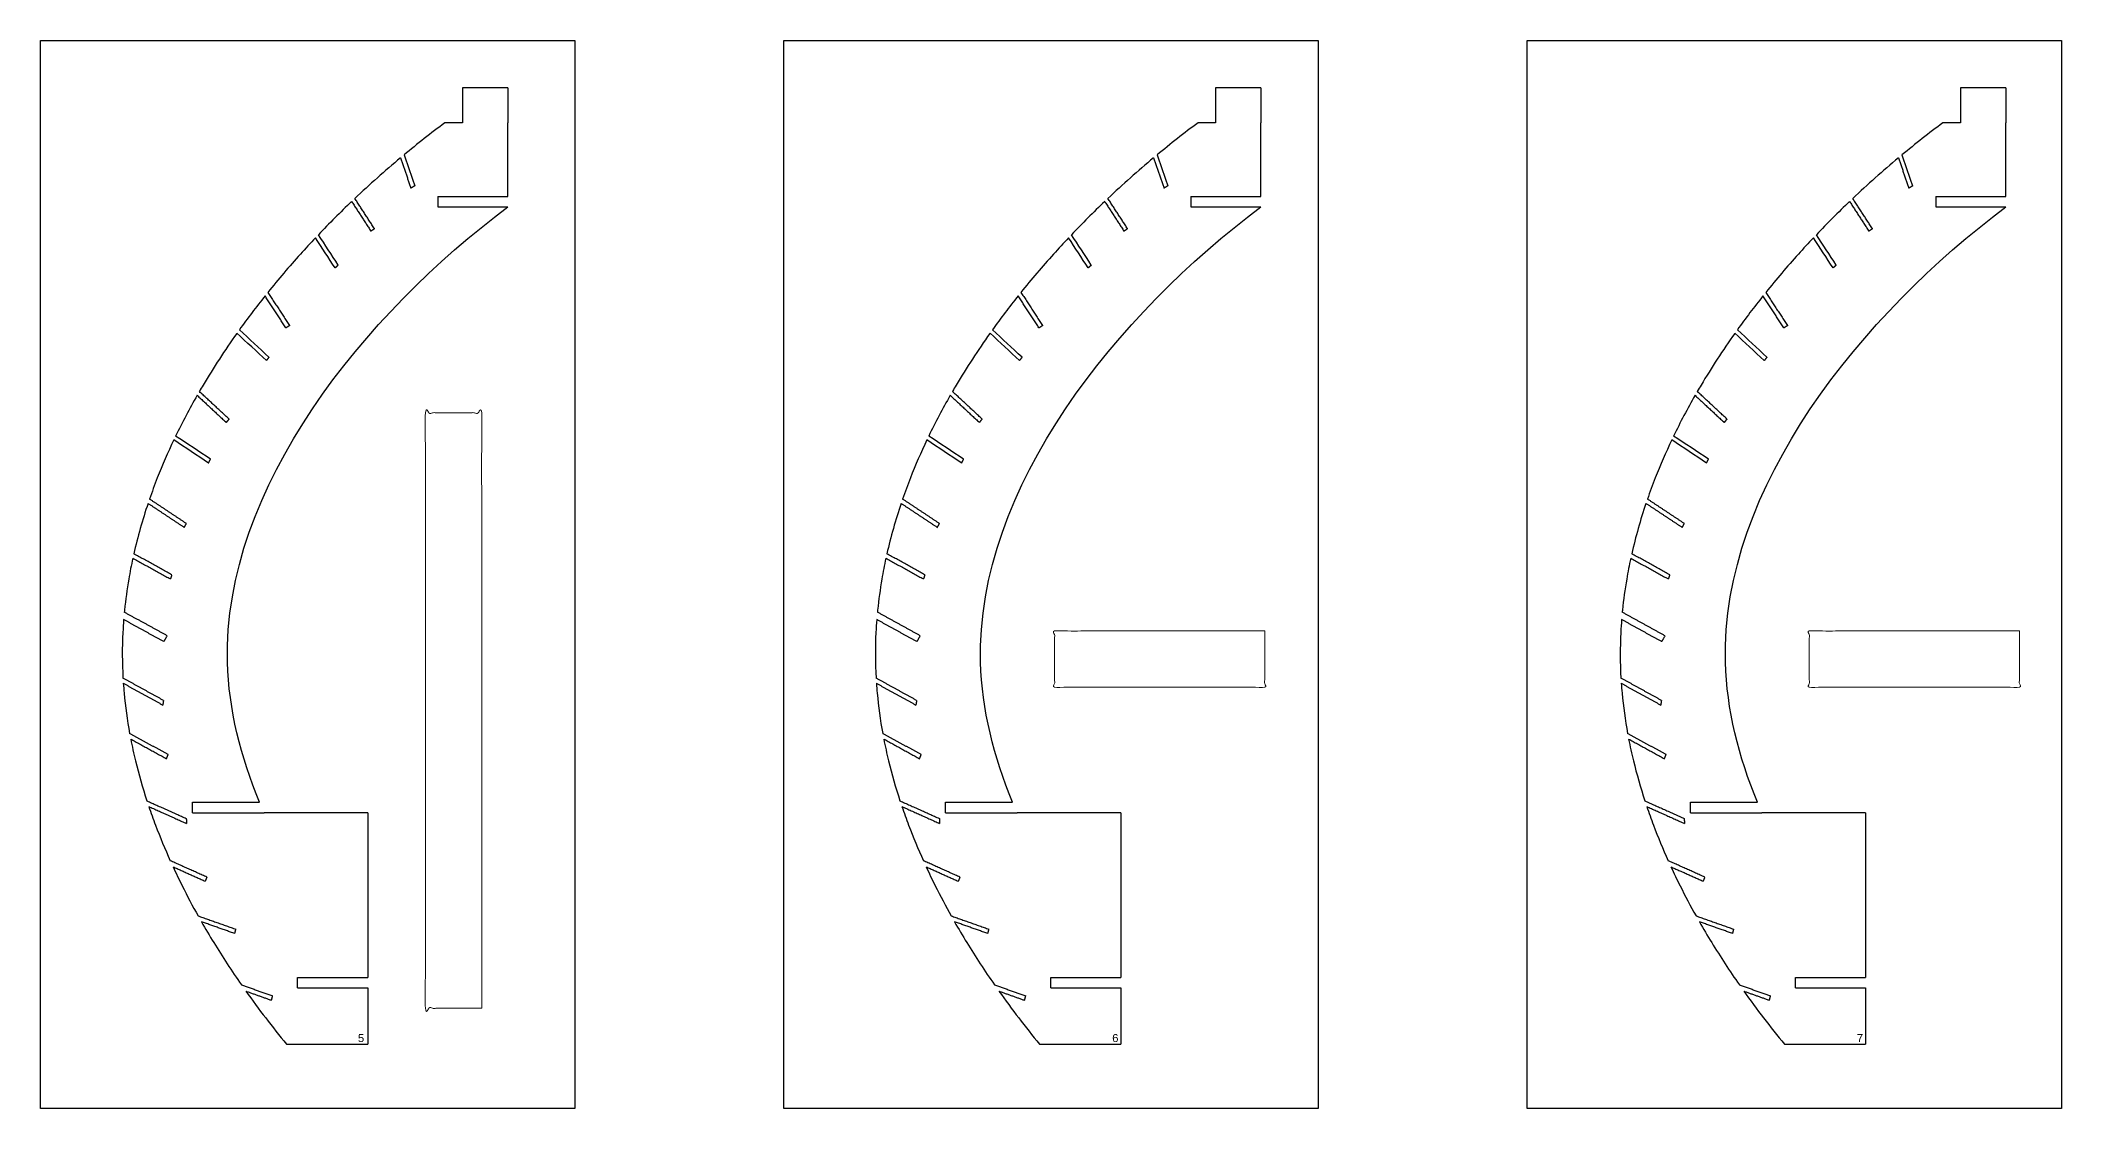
# Model space of a CAD drawing. Header units: metres. Extents: x 1979.8 to 2018, y 1971.1 to 1990.7.
# Drawn here: x 1988.85 to 1994.62, y 1983.53 to 1986.58 of the extents above; entities that cross this region are included whole.
import ezdxf

# ---------------------------------------------------------------- set-up
doc = ezdxf.new("R2010")
doc.units = ezdxf.units.M
for name, color, linetype in [('ΦΥΛΛΑ ΓΙΑ CNC', 1, 'Continuous'), ('ΦΥΛΛΑ ΚΟΝΤΡΑ ΠΛΑΚΕ', 131, 'Continuous'), ('ΧΑΡΑΞΗ', 5, 'Continuous')]:
    doc.layers.add(name, color=color, linetype=linetype)
doc.styles.get("Standard").update_dxf_attribs({"font": 'arial.ttf'})

msp = doc.modelspace()

# ---------------------------------------------------------------- linework, layer by layer
at = {"layer": 'ΦΥΛΛΑ ΓΙΑ CNC'}
for p, q in [((1989.7849, 1983.8761), (1989.7849, 1983.7156)), ((1991.934, 1983.8761), (1991.934, 1983.7156)), ((1994.0597, 1983.8761), (1994.0597, 1983.7156)), ((1989.5531, 1983.7156), (1989.7849, 1983.7156)), ((1991.7022, 1983.7156), (1991.934, 1983.7156)), ((1993.8279, 1983.7156), (1994.0597, 1983.7156))]:
    msp.add_line(p, q, dxfattribs=at)
at = {"layer": 'ΦΥΛΛΑ ΓΙΑ CNC', "lineweight": -3}
for points, degree in [([(1990.0553, 1986.4464), (1990.0553, 1986.3964), (1990.0553, 1986.3464)], 2), ([(1990.1849, 1986.4464), (1990.1201, 1986.4464), (1990.0553, 1986.4464)], 2), ([(1990.1849, 1986.4464), (1990.1849, 1986.3964), (1990.1849, 1986.3464)], 2), ([(1992.2045, 1986.4464), (1992.2045, 1986.3964), (1992.2045, 1986.3464)], 2), ([(1992.334, 1986.4464), (1992.2692, 1986.4464), (1992.2045, 1986.4464)], 2), ([(1992.334, 1986.4464), (1992.334, 1986.3964), (1992.334, 1986.3464)], 2), ([(1994.3302, 1986.4464), (1994.3302, 1986.3964), (1994.3302, 1986.3464)], 2), ([(1994.4597, 1986.4464), (1994.3949, 1986.4464), (1994.3302, 1986.4464)], 2), ([(1994.4597, 1986.4464), (1994.4597, 1986.3964), (1994.4597, 1986.3464)], 2), ([(1990.0053, 1986.3464), (1989.9657, 1986.3168), (1989.9268, 1986.2862), (1989.8887, 1986.2547)], 3), ([(1990.0553, 1986.3464), (1990.0303, 1986.3464), (1990.0053, 1986.3464)], 2), ([(1990.1849, 1986.1361), (1990.1849, 1986.2413), (1990.1849, 1986.3464)], 2), ([(1992.1545, 1986.3464), (1992.1148, 1986.3168), (1992.0759, 1986.2862), (1992.0378, 1986.2547)], 3), ([(1992.2045, 1986.3464), (1992.1795, 1986.3464), (1992.1545, 1986.3464)], 2), ([(1992.334, 1986.1361), (1992.334, 1986.2413), (1992.334, 1986.3464)], 2), ([(1994.2802, 1986.3464), (1994.2405, 1986.3168), (1994.2016, 1986.2862), (1994.1635, 1986.2547)], 3), ([(1994.3302, 1986.3464), (1994.3052, 1986.3464), (1994.2802, 1986.3464)], 2), ([(1994.4597, 1986.1361), (1994.4597, 1986.2413), (1994.4597, 1986.3464)], 2), ([(1989.8786, 1986.2462), (1989.8339, 1986.2089), (1989.7904, 1986.1703), (1989.7482, 1986.1303)], 3), ([(1989.8786, 1986.2462), (1989.8934, 1986.2029), (1989.9082, 1986.1596)], 2), ([(1989.8887, 1986.2547), (1989.9038, 1986.2104), (1989.919, 1986.1662)], 2), ([(1992.0277, 1986.2462), (1991.9831, 1986.2089), (1991.9396, 1986.1703), (1991.8973, 1986.1303)], 3), ([(1992.0277, 1986.2462), (1992.0426, 1986.2029), (1992.0574, 1986.1596)], 2), ([(1992.0378, 1986.2547), (1992.053, 1986.2104), (1992.0682, 1986.1662)], 2), ([(1994.1534, 1986.2462), (1994.1088, 1986.2089), (1994.0653, 1986.1703), (1994.023, 1986.1303)], 3), ([(1994.1534, 1986.2462), (1994.1682, 1986.2029), (1994.1831, 1986.1596)], 2), ([(1994.1635, 1986.2547), (1994.1787, 1986.2104), (1994.1939, 1986.1662)], 2), ([(1989.919, 1986.1662), (1989.9136, 1986.1629), (1989.9082, 1986.1596)], 2), ([(1992.0682, 1986.1662), (1992.0628, 1986.1629), (1992.0574, 1986.1596)], 2), ([(1994.1939, 1986.1662), (1994.1885, 1986.1629), (1994.1831, 1986.1596)], 2), ([(1989.7391, 1986.1217), (1989.7067, 1986.0908), (1989.6752, 1986.0592), (1989.6444, 1986.0269)], 3), ([(1989.7391, 1986.1217), (1989.7664, 1986.0795), (1989.7938, 1986.0374)], 2), ([(1989.8041, 1986.0441), (1989.7761, 1986.0872), (1989.7482, 1986.1303)], 2), ([(1989.985, 1986.1361), (1990.0849, 1986.1361), (1990.1849, 1986.1361)], 2), ([(1989.985, 1986.1361), (1989.985, 1986.1211), (1989.985, 1986.1061)], 2), ([(1989.985, 1986.1061), (1990.0849, 1986.1061), (1990.1849, 1986.1061)], 2), ([(1991.8882, 1986.1217), (1991.8559, 1986.0908), (1991.8243, 1986.0592), (1991.7935, 1986.0269)], 3), ([(1991.8882, 1986.1217), (1991.9156, 1986.0795), (1991.9429, 1986.0374)], 2), ([(1991.9533, 1986.0441), (1991.9253, 1986.0872), (1991.8973, 1986.1303)], 2), ([(1992.1342, 1986.1361), (1992.2341, 1986.1361), (1992.334, 1986.1361)], 2), ([(1992.1342, 1986.1361), (1992.1342, 1986.1211), (1992.1342, 1986.1061)], 2), ([(1992.1342, 1986.1061), (1992.2341, 1986.1061), (1992.334, 1986.1061)], 2), ([(1994.0139, 1986.1217), (1993.9816, 1986.0908), (1993.95, 1986.0592), (1993.9192, 1986.0269)], 3), ([(1994.0139, 1986.1217), (1994.0413, 1986.0795), (1994.0686, 1986.0374)], 2), ([(1994.079, 1986.0441), (1994.051, 1986.0872), (1994.023, 1986.1303)], 2), ([(1994.2599, 1986.1361), (1994.3598, 1986.1361), (1994.4597, 1986.1361)], 2), ([(1994.2599, 1986.1361), (1994.2599, 1986.1211), (1994.2599, 1986.1061)], 2), ([(1994.2599, 1986.1061), (1994.3598, 1986.1061), (1994.4597, 1986.1061)], 2), ([(1989.7938, 1986.0374), (1989.7976, 1986.0399), (1989.8015, 1986.0424)], 2), ([(1989.8015, 1986.0424), (1989.8028, 1986.0433), (1989.8041, 1986.0441)], 2), ([(1991.9429, 1986.0374), (1991.9468, 1986.0399), (1991.9507, 1986.0424)], 2), ([(1991.9507, 1986.0424), (1991.952, 1986.0433), (1991.9533, 1986.0441)], 2), ([(1994.0686, 1986.0374), (1994.0725, 1986.0399), (1994.0763, 1986.0424)], 2), ([(1994.0763, 1986.0424), (1994.0777, 1986.0433), (1994.079, 1986.0441)], 2), ([(1989.6918, 1985.9319), (1989.6732, 1985.9606), (1989.6545, 1985.9893), (1989.6359, 1986.0179)], 3), ([(1989.7008, 1985.94), (1989.6819, 1985.9692), (1989.6631, 1985.998), (1989.6444, 1986.0269)], 3), ([(1991.841, 1985.9319), (1991.8223, 1985.9606), (1991.8037, 1985.9893), (1991.7851, 1986.0179)], 3), ([(1991.85, 1985.94), (1991.831, 1985.9692), (1991.8123, 1985.998), (1991.7935, 1986.0269)], 3), ([(1993.9667, 1985.9319), (1993.948, 1985.9606), (1993.9294, 1985.9893), (1993.9108, 1986.0179)], 3), ([(1993.9757, 1985.94), (1993.9567, 1985.9692), (1993.938, 1985.998), (1993.9192, 1986.0269)], 3), ([(1989.7008, 1985.94), (1989.6963, 1985.9359), (1989.6918, 1985.9319)], 2), ([(1991.85, 1985.94), (1991.8455, 1985.9359), (1991.841, 1985.9319)], 2), ([(1993.9757, 1985.94), (1993.9712, 1985.9359), (1993.9667, 1985.9319)], 2), ([(1989.5001, 1985.8622), (1989.5309, 1985.8147), (1989.5618, 1985.7672)], 2), ([(1991.6492, 1985.8622), (1991.6801, 1985.8147), (1991.7109, 1985.7672)], 2), ([(1993.7749, 1985.8622), (1993.8058, 1985.8147), (1993.8366, 1985.7672)], 2), ([(1989.4919, 1985.8521), (1989.4668, 1985.8205), (1989.4424, 1985.7883), (1989.4188, 1985.7555)], 3), ([(1989.5514, 1985.7605), (1989.5217, 1985.8063), (1989.4919, 1985.8521)], 2), ([(1991.6411, 1985.8521), (1991.6159, 1985.8205), (1991.5915, 1985.7883), (1991.568, 1985.7555)], 3), ([(1991.7006, 1985.7605), (1991.6708, 1985.8063), (1991.6411, 1985.8521)], 2), ([(1993.7668, 1985.8521), (1993.7416, 1985.8205), (1993.7172, 1985.7883), (1993.6937, 1985.7555)], 3), ([(1993.8263, 1985.7605), (1993.7965, 1985.8063), (1993.7668, 1985.8521)], 2), ([(1989.4958, 1985.6674), (1989.4678, 1985.6935), (1989.4398, 1985.7195), (1989.4118, 1985.7456)], 3), ([(1989.503, 1985.6771), (1989.475, 1985.7032), (1989.4469, 1985.7293), (1989.4188, 1985.7555)], 3), ([(1989.5618, 1985.7672), (1989.5566, 1985.7639), (1989.5514, 1985.7605)], 2), ([(1991.6449, 1985.6674), (1991.6169, 1985.6935), (1991.5889, 1985.7195), (1991.5609, 1985.7456)], 3), ([(1991.6522, 1985.6771), (1991.6241, 1985.7032), (1991.5961, 1985.7293), (1991.568, 1985.7555)], 3), ([(1991.7109, 1985.7672), (1991.7058, 1985.7639), (1991.7006, 1985.7605)], 2), ([(1993.7706, 1985.6674), (1993.7426, 1985.6935), (1993.7146, 1985.7195), (1993.6866, 1985.7456)], 3), ([(1993.7779, 1985.6771), (1993.7498, 1985.7032), (1993.7217, 1985.7293), (1993.6937, 1985.7555)], 3), ([(1993.8366, 1985.7672), (1993.8315, 1985.7639), (1993.8263, 1985.7605)], 2), ([(1989.503, 1985.6771), (1989.4994, 1985.6723), (1989.4958, 1985.6674)], 2), ([(1991.6522, 1985.6771), (1991.6486, 1985.6723), (1991.6449, 1985.6674)], 2), ([(1993.7779, 1985.6771), (1993.7742, 1985.6723), (1993.7706, 1985.6674)], 2), ([(1989.3891, 1985.5005), (1989.3468, 1985.5399), (1989.3045, 1985.5792)], 2), ([(1991.5383, 1985.5005), (1991.496, 1985.5399), (1991.4537, 1985.5792)], 2), ([(1993.6639, 1985.5005), (1993.6217, 1985.5399), (1993.5794, 1985.5792)], 2), ([(1989.2982, 1985.5682), (1989.2764, 1985.5301), (1989.2559, 1985.4913), (1989.2368, 1985.4518)], 3), ([(1989.2982, 1985.5682), (1989.3398, 1985.5294), (1989.3814, 1985.4907)], 2), ([(1991.4473, 1985.5682), (1991.4256, 1985.5301), (1991.4051, 1985.4913), (1991.386, 1985.4518)], 3), ([(1991.4473, 1985.5682), (1991.489, 1985.5294), (1991.5306, 1985.4907)], 2), ([(1993.573, 1985.5682), (1993.5513, 1985.5301), (1993.5307, 1985.4913), (1993.5117, 1985.4518)], 3), ([(1993.573, 1985.5682), (1993.6147, 1985.5294), (1993.6563, 1985.4907)], 2), ([(1989.3891, 1985.5005), (1989.3853, 1985.4956), (1989.3814, 1985.4907)], 2), ([(1991.5383, 1985.5005), (1991.5344, 1985.4956), (1991.5306, 1985.4907)], 2), ([(1993.6639, 1985.5005), (1993.6601, 1985.4956), (1993.6563, 1985.4907)], 2), ([(1989.3308, 1985.3749), (1989.2977, 1985.3969), (1989.2646, 1985.4188), (1989.2315, 1985.4408)], 3), ([(1989.3363, 1985.3858), (1989.3032, 1985.4078), (1989.27, 1985.4298), (1989.2368, 1985.4518)], 3), ([(1991.48, 1985.3749), (1991.4469, 1985.3969), (1991.4138, 1985.4188), (1991.3807, 1985.4408)], 3), ([(1991.4855, 1985.3858), (1991.4523, 1985.4078), (1991.4192, 1985.4298), (1991.386, 1985.4518)], 3), ([(1993.6057, 1985.3749), (1993.5726, 1985.3969), (1993.5395, 1985.4188), (1993.5064, 1985.4408)], 3), ([(1993.6112, 1985.3858), (1993.578, 1985.4078), (1993.5449, 1985.4298), (1993.5117, 1985.4518)], 3), ([(1989.3308, 1985.3749), (1989.3336, 1985.3804), (1989.3363, 1985.3858)], 2), ([(1991.48, 1985.3749), (1991.4828, 1985.3804), (1991.4855, 1985.3858)], 2), ([(1993.6057, 1985.3749), (1993.6084, 1985.3804), (1993.6112, 1985.3858)], 2), ([(1989.1581, 1985.2598), (1989.1421, 1985.2125), (1989.1285, 1985.1645), (1989.1174, 1985.1158)], 3), ([(1989.1581, 1985.2598), (1989.2098, 1985.2254), (1989.2616, 1985.1911)], 2), ([(1989.2675, 1985.2021), (1989.2149, 1985.2371), (1989.1623, 1985.272)], 2), ([(1991.3072, 1985.2598), (1991.2913, 1985.2125), (1991.2776, 1985.1645), (1991.2666, 1985.1158)], 3), ([(1991.3072, 1985.2598), (1991.359, 1985.2254), (1991.4107, 1985.1911)], 2), ([(1991.4167, 1985.2021), (1991.3641, 1985.2371), (1991.3114, 1985.272)], 2), ([(1993.4329, 1985.2598), (1993.417, 1985.2125), (1993.4033, 1985.1645), (1993.3923, 1985.1158)], 3), ([(1993.4329, 1985.2598), (1993.4847, 1985.2254), (1993.5364, 1985.1911)], 2), ([(1993.5424, 1985.2021), (1993.4897, 1985.2371), (1993.4371, 1985.272)], 2), ([(1989.2616, 1985.1911), (1989.2646, 1985.1966), (1989.2675, 1985.2021)], 2), ([(1991.4107, 1985.1911), (1991.4137, 1985.1966), (1991.4167, 1985.2021)], 2), ([(1993.5364, 1985.1911), (1993.5394, 1985.1966), (1993.5424, 1985.2021)], 2), ([(1989.2258, 1985.0561), (1989.1716, 1985.086), (1989.1174, 1985.1158)], 2), ([(1991.3749, 1985.0561), (1991.3208, 1985.086), (1991.2666, 1985.1158)], 2), ([(1993.5006, 1985.0561), (1993.4464, 1985.086), (1993.3923, 1985.1158)], 2), ([(1989.1146, 1985.1031), (1989.1682, 1985.0735), (1989.2219, 1985.0439)], 2), ([(1989.2258, 1985.0561), (1989.2238, 1985.05), (1989.2219, 1985.0439)], 2), ([(1991.2637, 1985.1031), (1991.3174, 1985.0735), (1991.371, 1985.0439)], 2), ([(1991.3749, 1985.0561), (1991.373, 1985.05), (1991.371, 1985.0439)], 2), ([(1993.3894, 1985.1031), (1993.4431, 1985.0735), (1993.4967, 1985.0439)], 2), ([(1993.5006, 1985.0561), (1993.4987, 1985.05), (1993.4967, 1985.0439)], 2), ([(1989.2122, 1984.8818), (1989.1513, 1984.9154), (1989.0903, 1984.949)], 2), ([(1991.3614, 1984.8818), (1991.3004, 1984.9154), (1991.2395, 1984.949)], 2), ([(1993.4871, 1984.8818), (1993.4261, 1984.9154), (1993.3652, 1984.949)], 2), ([(1989.2028, 1984.8649), (1989.1456, 1984.8965), (1989.0884, 1984.928)], 2), ([(1989.2122, 1984.8818), (1989.2046, 1984.8678), (1989.2028, 1984.8649)], 2), ([(1991.3519, 1984.8649), (1991.2948, 1984.8965), (1991.2376, 1984.928)], 2), ([(1991.3614, 1984.8818), (1991.3538, 1984.8678), (1991.3519, 1984.8649)], 2), ([(1993.4776, 1984.8649), (1993.4204, 1984.8965), (1993.3633, 1984.928)], 2), ([(1993.4871, 1984.8818), (1993.4795, 1984.8678), (1993.4776, 1984.8649)], 2), ([(1989.2021, 1984.6971), (1989.1443, 1984.729), (1989.0865, 1984.7609)], 2), ([(1989.0875, 1984.746), (1989.1438, 1984.715), (1989.2001, 1984.6839)], 2), ([(1991.3513, 1984.6971), (1991.2935, 1984.729), (1991.2357, 1984.7609)], 2), ([(1991.2366, 1984.746), (1991.2929, 1984.715), (1991.3493, 1984.6839)], 2), ([(1993.477, 1984.6971), (1993.4192, 1984.729), (1993.3614, 1984.7609)], 2), ([(1993.3623, 1984.746), (1993.4186, 1984.715), (1993.475, 1984.6839)], 2), ([(1989.2021, 1984.6971), (1989.2011, 1984.6905), (1989.2001, 1984.6839)], 2), ([(1991.3513, 1984.6971), (1991.3503, 1984.6905), (1991.3493, 1984.6839)], 2), ([(1993.477, 1984.6971), (1993.476, 1984.6905), (1993.475, 1984.6839)], 2), ([(1989.2155, 1984.5423), (1989.1605, 1984.5726), (1989.1055, 1984.603)], 2), ([(1991.3646, 1984.5423), (1991.3096, 1984.5726), (1991.2546, 1984.603)], 2), ([(1993.4903, 1984.5423), (1993.4353, 1984.5726), (1993.3803, 1984.603)], 2), ([(1989.1085, 1984.5869), (1989.1596, 1984.5588), (1989.2107, 1984.5306)], 2), ([(1989.2107, 1984.5306), (1989.2131, 1984.5364), (1989.2155, 1984.5423)], 2), ([(1991.2577, 1984.5869), (1991.3087, 1984.5588), (1991.3598, 1984.5306)], 2), ([(1991.3598, 1984.5306), (1991.3622, 1984.5364), (1991.3646, 1984.5423)], 2), ([(1993.3833, 1984.5869), (1993.4344, 1984.5588), (1993.4855, 1984.5306)], 2), ([(1993.4855, 1984.5306), (1993.4879, 1984.5364), (1993.4903, 1984.5423)], 2), ([(1989.1548, 1984.4104), (1989.211, 1984.3852), (1989.2672, 1984.3599)], 2), ([(1989.1602, 1984.3941), (1989.214, 1984.3699), (1989.2679, 1984.3458)], 2), ([(1989.2849, 1984.3761), (1989.2849, 1984.3911), (1989.2849, 1984.4061)], 2), ([(1989.2849, 1984.4061), (1989.3806, 1984.4061), (1989.4762, 1984.4061)], 2), ([(1989.2849, 1984.3761), (1989.387, 1984.3761), (1989.489, 1984.3761)], 2), ([(1989.7849, 1984.3761), (1989.6369, 1984.3761), (1989.489, 1984.3761)], 2), ([(1989.7849, 1984.3761), (1989.7849, 1984.1411), (1989.7849, 1983.9061)], 2), ([(1991.3039, 1984.4104), (1991.3601, 1984.3852), (1991.4163, 1984.3599)], 2), ([(1991.3094, 1984.3941), (1991.3632, 1984.3699), (1991.417, 1984.3458)], 2), ([(1991.4341, 1984.3761), (1991.4341, 1984.3911), (1991.4341, 1984.4061)], 2), ([(1991.4341, 1984.4061), (1991.5297, 1984.4061), (1991.6254, 1984.4061)], 2), ([(1991.4341, 1984.3761), (1991.5361, 1984.3761), (1991.6381, 1984.3761)], 2), ([(1991.934, 1984.3761), (1991.7861, 1984.3761), (1991.6381, 1984.3761)], 2), ([(1991.934, 1984.3761), (1991.934, 1984.1411), (1991.934, 1983.9061)], 2), ([(1993.4296, 1984.4104), (1993.4858, 1984.3852), (1993.542, 1984.3599)], 2), ([(1993.4351, 1984.3941), (1993.4889, 1984.3699), (1993.5427, 1984.3458)], 2), ([(1993.5598, 1984.3761), (1993.5598, 1984.3911), (1993.5598, 1984.4061)], 2), ([(1993.5598, 1984.4061), (1993.6554, 1984.4061), (1993.7511, 1984.4061)], 2), ([(1993.5598, 1984.3761), (1993.6618, 1984.3761), (1993.7638, 1984.3761)], 2), ([(1994.0597, 1984.3761), (1993.9118, 1984.3761), (1993.7638, 1984.3761)], 2), ([(1994.0597, 1984.3761), (1994.0597, 1984.1411), (1994.0597, 1983.9061)], 2), ([(1989.2672, 1984.3599), (1989.2675, 1984.3528), (1989.2679, 1984.3458)], 2), ([(1991.4163, 1984.3599), (1991.4167, 1984.3528), (1991.417, 1984.3458)], 2), ([(1993.542, 1984.3599), (1993.5424, 1984.3528), (1993.5427, 1984.3458)], 2), ([(1989.3258, 1984.1925), (1989.2736, 1984.216), (1989.2214, 1984.2394)], 2), ([(1989.2293, 1984.222), (1989.2752, 1984.2014), (1989.321, 1984.1809)], 2), ([(1989.3258, 1984.1925), (1989.3234, 1984.1867), (1989.321, 1984.1809)], 2), ([(1991.475, 1984.1925), (1991.4228, 1984.216), (1991.3706, 1984.2394)], 2), ([(1991.3785, 1984.222), (1991.4243, 1984.2014), (1991.4702, 1984.1809)], 2), ([(1991.475, 1984.1925), (1991.4726, 1984.1867), (1991.4702, 1984.1809)], 2), ([(1993.6006, 1984.1925), (1993.5484, 1984.216), (1993.4962, 1984.2394)], 2), ([(1993.5042, 1984.222), (1993.55, 1984.2014), (1993.5959, 1984.1809)], 2), ([(1993.6006, 1984.1925), (1993.5983, 1984.1867), (1993.5959, 1984.1809)], 2), ([(1989.3009, 1984.0819), (1989.3548, 1984.0628), (1989.4087, 1984.0437)], 2), ([(1991.45, 1984.0819), (1991.5039, 1984.0628), (1991.5579, 1984.0437)], 2), ([(1993.5757, 1984.0819), (1993.6296, 1984.0628), (1993.6836, 1984.0437)], 2), ([(1989.4056, 1984.0314), (1989.358, 1984.0482), (1989.3104, 1984.0651)], 2), ([(1989.4056, 1984.0314), (1989.4071, 1984.0375), (1989.4087, 1984.0437)], 2), ([(1991.5547, 1984.0314), (1991.5071, 1984.0482), (1991.4595, 1984.0651)], 2), ([(1991.5547, 1984.0314), (1991.5563, 1984.0375), (1991.5579, 1984.0437)], 2), ([(1993.6804, 1984.0314), (1993.6328, 1984.0482), (1993.5852, 1984.0651)], 2), ([(1993.6804, 1984.0314), (1993.682, 1984.0375), (1993.6836, 1984.0437)], 2), ([(1989.585, 1983.8761), (1989.585, 1983.8911), (1989.585, 1983.9061)], 2), ([(1989.585, 1983.9061), (1989.6849, 1983.9061), (1989.7849, 1983.9061)], 2), ([(1991.7341, 1983.8761), (1991.7341, 1983.8911), (1991.7341, 1983.9061)], 2), ([(1991.7341, 1983.9061), (1991.8341, 1983.9061), (1991.934, 1983.9061)], 2), ([(1993.8598, 1983.8761), (1993.8598, 1983.8911), (1993.8598, 1983.9061)], 2), ([(1993.8598, 1983.9061), (1993.9598, 1983.9061), (1994.0597, 1983.9061)], 2), ([(1989.4245, 1983.885), (1989.4691, 1983.8692), (1989.5137, 1983.8534)], 2), ([(1989.4371, 1983.867), (1989.4738, 1983.854), (1989.5104, 1983.841)], 2), ([(1989.4371, 1983.867), (1989.4739, 1983.8152), (1989.5127, 1983.7648), (1989.5531, 1983.7156)], 3), ([(1989.5104, 1983.841), (1989.5121, 1983.8472), (1989.5137, 1983.8534)], 2), ([(1989.585, 1983.8761), (1989.6849, 1983.8761), (1989.7849, 1983.8761)], 2), ([(1991.5736, 1983.885), (1991.6183, 1983.8692), (1991.6629, 1983.8534)], 2), ([(1991.5863, 1983.867), (1991.6229, 1983.854), (1991.6596, 1983.841)], 2), ([(1991.5863, 1983.867), (1991.6231, 1983.8152), (1991.6619, 1983.7648), (1991.7022, 1983.7156)], 3), ([(1991.6596, 1983.841), (1991.6612, 1983.8472), (1991.6629, 1983.8534)], 2), ([(1991.7341, 1983.8761), (1991.8341, 1983.8761), (1991.934, 1983.8761)], 2), ([(1993.6993, 1983.885), (1993.7439, 1983.8692), (1993.7885, 1983.8534)], 2), ([(1993.7119, 1983.867), (1993.7486, 1983.854), (1993.7853, 1983.841)], 2), ([(1993.7119, 1983.867), (1993.7488, 1983.8152), (1993.7875, 1983.7648), (1993.8279, 1983.7156)], 3), ([(1993.7853, 1983.841), (1993.7869, 1983.8472), (1993.7885, 1983.8534)], 2), ([(1993.8598, 1983.8761), (1993.9598, 1983.8761), (1994.0597, 1983.8761)], 2)]:
    msp.add_open_spline(points, degree=degree, dxfattribs=at)
for points, knots in [([(1989.4762, 1984.4061), (1989.4225, 1984.5362), (1989.2621, 1985.172), (1989.7772, 1985.8016), (1990.1849, 1986.1061)], [4.063831, 4.063831, 4.063831, 4.063831, 4.475671, 6.002105, 6.002105, 6.002105, 6.002105]), ([(1991.6254, 1984.4061), (1991.5717, 1984.5362), (1991.4113, 1985.172), (1991.9264, 1985.8016), (1992.334, 1986.1061)], [4.063831, 4.063831, 4.063831, 4.063831, 4.475671, 6.002105, 6.002105, 6.002105, 6.002105]), ([(1993.7511, 1984.4061), (1993.6974, 1984.5362), (1993.537, 1985.172), (1994.0521, 1985.8016), (1994.4597, 1986.1061)], [4.063831, 4.063831, 4.063831, 4.063831, 4.475671, 6.002105, 6.002105, 6.002105, 6.002105]), ([(1989.6359, 1986.0179), (1989.6214, 1986.0026), (1989.5747, 1985.9519), (1989.53, 1985.8994), (1989.5001, 1985.8622)], [6.9169471, 6.9169471, 6.9169471, 6.9169471, 6.9803819, 7.1236235, 7.1236235, 7.1236235, 7.1236235]), ([(1991.7851, 1986.0179), (1991.7706, 1986.0026), (1991.7239, 1985.9519), (1991.6792, 1985.8994), (1991.6492, 1985.8622)], [6.9169471, 6.9169471, 6.9169471, 6.9169471, 6.9803819, 7.1236235, 7.1236235, 7.1236235, 7.1236235]), ([(1993.9108, 1986.0179), (1993.8962, 1986.0026), (1993.8496, 1985.9519), (1993.8048, 1985.8994), (1993.7749, 1985.8622)], [6.9169471, 6.9169471, 6.9169471, 6.9169471, 6.9803819, 7.1236235, 7.1236235, 7.1236235, 7.1236235]), ([(1989.4118, 1985.7456), (1989.4116, 1985.7453), (1989.3774, 1985.6971), (1989.3413, 1985.6418), (1989.308, 1985.5852), (1989.3045, 1985.5792)], [7.2699777, 7.2699777, 7.2699777, 7.2699777, 7.2709953, 7.4471007, 7.4679705, 7.4679705, 7.4679705, 7.4679705]), ([(1991.5609, 1985.7456), (1991.5607, 1985.7453), (1991.5266, 1985.6971), (1991.4904, 1985.6418), (1991.4572, 1985.5852), (1991.4537, 1985.5792)], [7.2699777, 7.2699777, 7.2699777, 7.2699777, 7.2709953, 7.4471007, 7.4679705, 7.4679705, 7.4679705, 7.4679705]), ([(1993.6866, 1985.7456), (1993.6864, 1985.7453), (1993.6523, 1985.6971), (1993.6161, 1985.6418), (1993.5829, 1985.5852), (1993.5794, 1985.5792)], [7.2699777, 7.2699777, 7.2699777, 7.2699777, 7.2709953, 7.4471007, 7.4679705, 7.4679705, 7.4679705, 7.4679705]), ([(1989.2315, 1985.4408), (1989.2146, 1985.4051), (1989.1904, 1985.3493), (1989.1693, 1985.2922), (1989.1623, 1985.272)], [7.6244813, 7.6244813, 7.6244813, 7.6244813, 7.7428822, 7.80704, 7.80704, 7.80704, 7.80704]), ([(1991.3807, 1985.4408), (1991.3638, 1985.4051), (1991.3395, 1985.3493), (1991.3184, 1985.2922), (1991.3114, 1985.272)], [7.6244813, 7.6244813, 7.6244813, 7.6244813, 7.7428822, 7.80704, 7.80704, 7.80704, 7.80704]), ([(1993.5064, 1985.4408), (1993.4895, 1985.4051), (1993.4652, 1985.3493), (1993.4441, 1985.2922), (1993.4371, 1985.272)], [7.6244813, 7.6244813, 7.6244813, 7.6244813, 7.7428822, 7.80704, 7.80704, 7.80704, 7.80704]), ([(1989.1146, 1985.1031), (1989.1103, 1985.0833), (1989.1007, 1985.0342), (1989.0939, 1984.9846), (1989.0909, 1984.955), (1989.0908, 1984.9545), (1989.0908, 1984.9539), (1989.0907, 1984.9534), (1989.0906, 1984.9519), (1989.0904, 1984.9505), (1989.0903, 1984.949)], [7.9826804, 7.9826804, 7.9826804, 7.9826804, 8.0434606, 8.1326869, 8.1326869, 8.1326869, 8.1343164, 8.1343164, 8.1343164, 8.1386957, 8.1386957, 8.1386957, 8.1386957]), ([(1991.2637, 1985.1031), (1991.2594, 1985.0833), (1991.2499, 1985.0342), (1991.2431, 1984.9846), (1991.2401, 1984.955), (1991.24, 1984.9545), (1991.2399, 1984.9539), (1991.2399, 1984.9534), (1991.2397, 1984.9519), (1991.2396, 1984.9505), (1991.2395, 1984.949)], [7.9826804, 7.9826804, 7.9826804, 7.9826804, 8.0434606, 8.1326869, 8.1326869, 8.1326869, 8.1343164, 8.1343164, 8.1343164, 8.1386957, 8.1386957, 8.1386957, 8.1386957]), ([(1993.3894, 1985.1031), (1993.3851, 1985.0833), (1993.3756, 1985.0342), (1993.3687, 1984.9846), (1993.3657, 1984.955), (1993.3657, 1984.9545), (1993.3656, 1984.9539), (1993.3656, 1984.9534), (1993.3654, 1984.9519), (1993.3653, 1984.9505), (1993.3652, 1984.949)], [7.9826804, 7.9826804, 7.9826804, 7.9826804, 8.0434606, 8.1326869, 8.1326869, 8.1326869, 8.1343164, 8.1343164, 8.1343164, 8.1386957, 8.1386957, 8.1386957, 8.1386957]), ([(1989.0884, 1984.928), (1989.0875, 1984.9158), (1989.0839, 1984.8601), (1989.0841, 1984.8043), (1989.0865, 1984.7609)], [8.1598021, 8.1598021, 8.1598021, 8.1598021, 8.196589, 8.3270595, 8.3270595, 8.3270595, 8.3270595]), ([(1991.2376, 1984.928), (1991.2366, 1984.9158), (1991.233, 1984.8601), (1991.2332, 1984.8043), (1991.2357, 1984.7609)], [8.1598021, 8.1598021, 8.1598021, 8.1598021, 8.196589, 8.3270595, 8.3270595, 8.3270595, 8.3270595]), ([(1993.3633, 1984.928), (1993.3623, 1984.9158), (1993.3587, 1984.8601), (1993.3589, 1984.8043), (1993.3614, 1984.7609)], [8.1598021, 8.1598021, 8.1598021, 8.1598021, 8.196589, 8.3270595, 8.3270595, 8.3270595, 8.3270595]), ([(1989.0875, 1984.746), (1989.0881, 1984.7367), (1989.0919, 1984.6888), (1989.0985, 1984.6411), (1989.1055, 1984.603)], [8.3419535, 8.3419535, 8.3419535, 8.3419535, 8.3699722, 8.4862403, 8.4862403, 8.4862403, 8.4862403]), ([(1991.2366, 1984.746), (1991.2373, 1984.7367), (1991.2411, 1984.6888), (1991.2477, 1984.6411), (1991.2546, 1984.603)], [8.3419535, 8.3419535, 8.3419535, 8.3419535, 8.3699722, 8.4862403, 8.4862403, 8.4862403, 8.4862403]), ([(1993.3623, 1984.746), (1993.3629, 1984.7367), (1993.3668, 1984.6888), (1993.3734, 1984.6411), (1993.3803, 1984.603)], [8.3419535, 8.3419535, 8.3419535, 8.3419535, 8.3699722, 8.4862403, 8.4862403, 8.4862403, 8.4862403]), ([(1989.1085, 1984.5869), (1989.1126, 1984.566), (1989.1256, 1984.5065), (1989.1424, 1984.448), (1989.1548, 1984.4104)], [8.5025222, 8.5025222, 8.5025222, 8.5025222, 8.5665126, 8.6851468, 8.6851468, 8.6851468, 8.6851468]), ([(1991.2577, 1984.5869), (1991.2617, 1984.566), (1991.2748, 1984.5065), (1991.2916, 1984.448), (1991.3039, 1984.4104)], [8.5025222, 8.5025222, 8.5025222, 8.5025222, 8.5665126, 8.6851468, 8.6851468, 8.6851468, 8.6851468]), ([(1993.3833, 1984.5869), (1993.3874, 1984.566), (1993.4005, 1984.5065), (1993.4173, 1984.448), (1993.4296, 1984.4104)], [8.5025222, 8.5025222, 8.5025222, 8.5025222, 8.5665126, 8.6851468, 8.6851468, 8.6851468, 8.6851468]), ([(1989.1602, 1984.3941), (1989.1663, 1984.3762), (1989.1851, 1984.324), (1989.2064, 1984.2727), (1989.2214, 1984.2394)], [8.7023178, 8.7023178, 8.7023178, 8.7023178, 8.7591508, 8.8687658, 8.8687658, 8.8687658, 8.8687658]), ([(1991.3094, 1984.3941), (1991.3155, 1984.3762), (1991.3343, 1984.324), (1991.3556, 1984.2727), (1991.3706, 1984.2394)], [8.7023178, 8.7023178, 8.7023178, 8.7023178, 8.7591508, 8.8687658, 8.8687658, 8.8687658, 8.8687658]), ([(1993.4351, 1984.3941), (1993.4412, 1984.3762), (1993.4599, 1984.324), (1993.4812, 1984.2727), (1993.4962, 1984.2394)], [8.7023178, 8.7023178, 8.7023178, 8.7023178, 8.7591508, 8.8687658, 8.8687658, 8.8687658, 8.8687658]), ([(1989.2293, 1984.222), (1989.2378, 1984.2037), (1989.2605, 1984.1565), (1989.2851, 1984.1101), (1989.3009, 1984.0819)], [8.8878751, 8.8878751, 8.8878751, 8.8878751, 8.9482661, 9.0452238, 9.0452238, 9.0452238, 9.0452238]), ([(1991.3785, 1984.222), (1991.3869, 1984.2037), (1991.4097, 1984.1565), (1991.4343, 1984.1101), (1991.45, 1984.0819)], [8.8878751, 8.8878751, 8.8878751, 8.8878751, 8.9482661, 9.0452238, 9.0452238, 9.0452238, 9.0452238]), ([(1993.5042, 1984.222), (1993.5126, 1984.2037), (1993.5354, 1984.1565), (1993.5599, 1984.1101), (1993.5757, 1984.0819)], [8.8878751, 8.8878751, 8.8878751, 8.8878751, 8.9482661, 9.0452238, 9.0452238, 9.0452238, 9.0452238]), ([(1989.3104, 1984.0651), (1989.3218, 1984.045), (1989.358, 1983.9838), (1989.397, 1983.9244), (1989.4245, 1983.885)], [9.0645493, 9.0645493, 9.0645493, 9.0645493, 9.1337025, 9.2778602, 9.2778602, 9.2778602, 9.2778602]), ([(1991.4595, 1984.0651), (1991.4709, 1984.045), (1991.5071, 1983.9838), (1991.5461, 1983.9244), (1991.5736, 1983.885)], [9.0645493, 9.0645493, 9.0645493, 9.0645493, 9.1337025, 9.2778602, 9.2778602, 9.2778602, 9.2778602]), ([(1993.5852, 1984.0651), (1993.5966, 1984.045), (1993.6328, 1983.9838), (1993.6718, 1983.9244), (1993.6993, 1983.885)], [9.0645493, 9.0645493, 9.0645493, 9.0645493, 9.1337025, 9.2778602, 9.2778602, 9.2778602, 9.2778602])]:
    msp.add_open_spline(points, degree=3, knots=knots, dxfattribs=at)
at = {"layer": 'ΦΥΛΛΑ ΓΙΑ CNC', "lineweight": 5}
for points, knots in [([(1990.1102, 1983.8181), (1990.1102, 1984.6681), (1990.1102, 1985.5181), (1990.0299, 1985.5181), (1989.9497, 1985.5181), (1989.9497, 1984.6681), (1989.9497, 1983.8181), (1990.0299, 1983.8181), (1990.1102, 1983.8181)], [0, 0, 0, 1.7, 1.7, 1.860467, 1.860467, 3.560467, 3.560467, 3.720933, 3.720933, 3.720933]), ([(1992.3448, 1984.8954), (1992.0448, 1984.8954), (1991.7448, 1984.8954), (1991.7448, 1984.8152), (1991.7448, 1984.7349), (1992.0448, 1984.7349), (1992.3448, 1984.7349), (1992.3448, 1984.8152), (1992.3448, 1984.8954)], [0, 0, 0, 0.6, 0.6, 0.760467, 0.760467, 1.360467, 1.360467, 1.520933, 1.520933, 1.520933]), ([(1994.4989, 1984.8954), (1994.1989, 1984.8954), (1993.8989, 1984.8954), (1993.8989, 1984.8152), (1993.8989, 1984.7349), (1994.1989, 1984.7349), (1994.4989, 1984.7349), (1994.4989, 1984.8152), (1994.4989, 1984.8954)], [0, 0, 0, 0.6, 0.6, 0.760467, 0.760467, 1.360467, 1.360467, 1.520933, 1.520933, 1.520933])]:
    msp.add_open_spline(points, degree=2, knots=knots, dxfattribs=at)
at = {"layer": 'ΦΥΛΛΑ ΚΟΝΤΡΑ ΠΛΑΚΕ'}
for points in [[(1988.8509, 1986.5816), (1990.3759, 1986.5816), (1990.3759, 1983.5316), (1988.8509, 1983.5316)], [(1990.9724, 1986.5816), (1992.4974, 1986.5816), (1992.4974, 1983.5316), (1990.9724, 1983.5316)], [(1993.0939, 1986.5816), (1994.6189, 1986.5816), (1994.6189, 1983.5316), (1993.0939, 1983.5316)]]:
    msp.add_lwpolyline(points, close=True, dxfattribs=at)

# ---------------------------------------------------------------- texts
at = {"layer": 'ΧΑΡΑΞΗ'}
for s, p in [('5', (1989.7571, 1983.7216)), ('6', (1991.9096, 1983.7216)), ('7', (1994.0347, 1983.7216))]:
    msp.add_text(s, height=0.0228, dxfattribs=at).set_placement(p)

doc.saveas('drawing.dxf')
